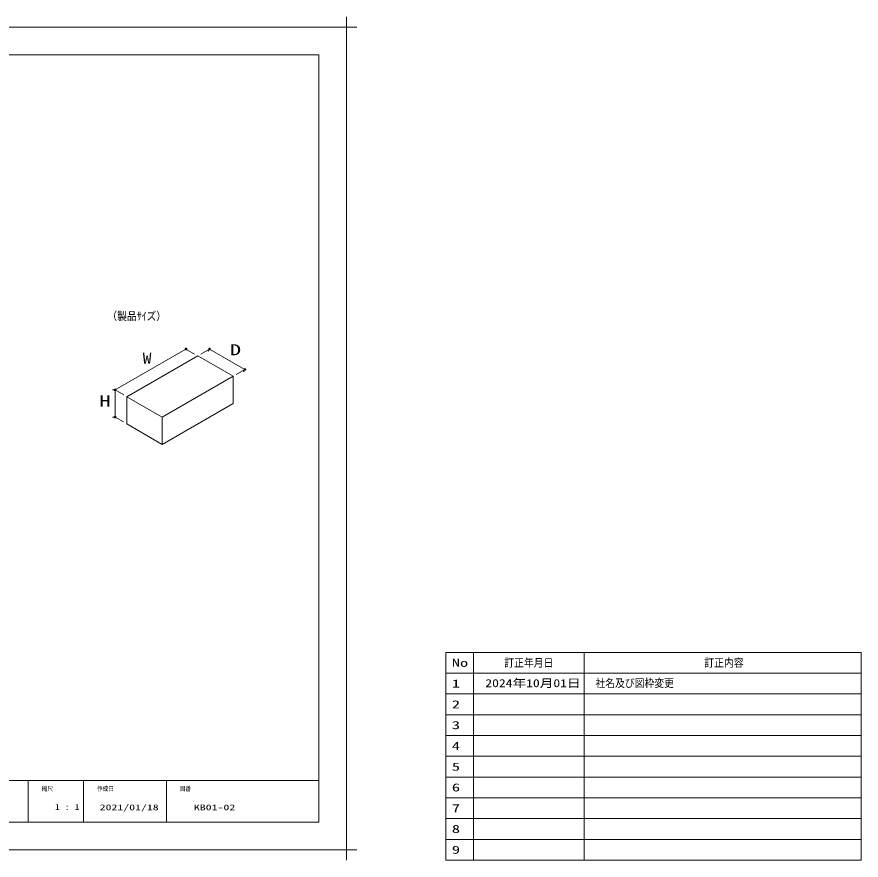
# Model space of a CAD drawing. Units: millimetres on the paper. Extents: x -305 to 305, y -152 to 152.
# Drawn here: x -0.1 to 304.8, y -152.3 to 152.3 of the extents above; entities that cross this region are included whole.
import ezdxf
from ezdxf.enums import TextEntityAlignment as Align

# ---------------------------------------------------------------- set-up
doc = ezdxf.new("R2010")
doc.units = ezdxf.units.MM
for name, color, linetype, lineweight in [('0-0_PV', 7, 'Continuous', 9), ('0-1_0', 7, 'Continuous', 9), ('0-2_1図面枠', 7, 'Continuous', 9), ('0-3_図面枠', 3, 'Continuous', 9), ('0-4_DEFPOINTS', 7, 'Continuous', 9)]:
    doc.layers.add(name, color=color, linetype=linetype, lineweight=lineweight)
doc.styles.add('ＭＳ ゴシック', font='')
doc.styles.get('ＭＳ ゴシック').set_extended_font_data('MS Gothic')

# ---------------------------------------------------------------- blocks, each defined once
blk = doc.blocks.new('_DOTSMALL')
at = {"layer": '0-1_0'}
for p, q in [((0.0746, 0.1), (-0.0746, 0.1)), ((0.1223, -0.0248), (-0.1223, -0.0248))]:
    blk.add_line(p, q, dxfattribs=at)
for points in [[(0.125, 0), (0.124, 0.0157), (0.1211, 0.0311), (0.1162, 0.046), (0.1095, 0.0602), (0.1011, 0.0735), (0.0911, 0.0856), (0.0797, 0.0963), (0.067, 0.1055), (0.0532, 0.1131), (0.0386, 0.1189), (0.0234, 0.1228), (0.0078, 0.1248), (-0.0078, 0.1248), (-0.0234, 0.1228), (-0.0386, 0.1189), (-0.0532, 0.1131), (-0.067, 0.1055), (-0.0797, 0.0963), (-0.0911, 0.0856), (-0.1011, 0.0735), (-0.1095, 0.0602), (-0.1162, 0.046), (-0.1211, 0.0311), (-0.124, 0.0157), (-0.125, 0), (0, 0)], [(-0.125, 0), (-0.124, -0.0157), (-0.1211, -0.0311), (-0.1162, -0.046), (-0.1095, -0.0602), (-0.1011, -0.0735), (-0.0911, -0.0856), (-0.0797, -0.0963), (-0.067, -0.1055), (-0.0532, -0.1131), (-0.0386, -0.1189), (-0.0234, -0.1228), (-0.0078, -0.1248), (0.0078, -0.1248), (0.0234, -0.1228), (0.0386, -0.1189), (0.0532, -0.1131), (0.067, -0.1055), (0.0797, -0.0963), (0.0911, -0.0856), (0.1011, -0.0735), (0.1095, -0.0602), (0.1162, -0.046), (0.1211, -0.0311), (0.124, -0.0157), (0.125, 0), (0, 0)]]:
    blk.add_lwpolyline(points, close=True, dxfattribs=at)
blk = doc.blocks.new('グループ-6')
at = {"layer": '0-2_1図面枠'}
for p, q in [((-4200, 2895), (-4200, 3045)), ((4200, 2895), (4200, 3045)), ((-4275, 2970), (-4125, 2970)), ((4275, 2970), (4125, 2970)), ((-4200, -2895), (-4200, -3045)), ((4200, -2895), (4200, -3045)), ((-4275, -2970), (-4125, -2970)), ((4275, -2970), (4125, -2970))]:
    blk.add_line(p, q, dxfattribs=at)

msp = doc.modelspace()

# ---------------------------------------------------------------- linework, layer by layer
at = {"layer": '0-0_PV'}
for p, q in [((35.4, 17.544), (60.969, 32.306)), ((60.969, 32.306), (64.079, 30.511)), ((69.492, 32.306), (66.296, 30.461)), ((69.242, 31.873), (69, 31.454)), ((82.277, 24.925), (69.492, 32.306)), ((39.662, 15.084), (65.231, 29.846)), ((65.231, 29.846), (78.015, 22.465)), ((82.277, 24.925), (79.08, 23.079)), ((82.027, 24.492), (81.785, 24.073)), ((52.446, 7.703), (78.015, 22.465)), ((78.015, 22.465), (78.015, 12.623)), ((34.9, 17.544), (34.416, 17.544)), ((35.4, 17.544), (35.4, 7.703)), ((35.4, 17.544), (38.51, 15.749)), ((39.662, 15.084), (52.446, 7.703)), ((39.662, 15.084), (39.662, 5.242)), ((52.446, -2.139), (78.015, 12.623)), ((34.9, 7.703), (34.416, 7.703)), ((35.4, 7.703), (38.391, 5.976)), ((52.446, 7.703), (52.446, -2.139)), ((39.662, 5.242), (52.446, -2.139))]:
    msp.add_line(p, q, dxfattribs=at)
at = {"layer": '0-1_0'}
for p, q in [((154.767, -77.252), (154.767, -152.252)), ((154.767, -77.252), (304.767, -77.252)), ((164.767, -77.252), (164.767, -152.252)), ((204.767, -77.252), (204.767, -152.252)), ((304.767, -77.252), (304.767, -152.252)), ((154.767, -84.752), (304.767, -84.752)), ((154.767, -92.252), (304.767, -92.252)), ((154.767, -99.752), (304.767, -99.752)), ((154.767, -107.252), (304.767, -107.252)), ((154.767, -114.752), (304.767, -114.752)), ((3.983, -123.498), (3.983, -138.498)), ((23.983, -123.498), (23.983, -138.498)), ((53.983, -123.498), (53.983, -138.498)), ((154.767, -122.252), (304.767, -122.252)), ((154.767, -129.752), (304.767, -129.752)), ((154.767, -137.252), (304.767, -137.252)), ((154.767, -144.752), (304.767, -144.752)), ((154.767, -152.252), (304.767, -152.252))]:
    msp.add_line(p, q, dxfattribs=at)
at = {"layer": '0-3_図面枠'}
msp.add_line((-291.017, -123.498), (108.983, -123.498), dxfattribs=at)
msp.add_lwpolyline([(-291.017, -138.498), (108.983, -138.498), (108.983, 138.502), (-291.017, 138.502)], close=True, dxfattribs=at)
at = {"layer": '0-4_DEFPOINTS'}
for p, q in [((118.983, 148.502), (-301.017, 148.502)), ((118.983, -148.498), (118.983, 148.502)), ((118.983, -148.498), (-301.017, -148.498))]:
    msp.add_line(p, q, dxfattribs=at)

# ---------------------------------------------------------------- block references
at = {"layer": '0-0_PV', "xscale": 2.32, "yscale": 2.32}
for p, rotation in [((60.969, 32.306), 30), ((69.492, 32.306), 150), ((82.277, 24.925), 330), ((35.4, 17.544), 210), ((35.4, 17.544), 90), ((35.4, 7.703), 270)]:
    msp.add_blockref('_DOTSMALL', p, dxfattribs=dict(at, rotation=rotation))
at = {"layer": '0-2_1図面枠', "xscale": 0.05, "yscale": 0.05}
msp.add_blockref('グループ-6', (-91.017, 0.002), dxfattribs=at)
msp.add_blockref('グループ-6', (-91.017, 0.002), dxfattribs=at)

# ---------------------------------------------------------------- texts
at = {"layer": '0-0_PV', "style": 'ＭＳ ゴシック'}
for s, height, width, p in [('（製品ｻｲズ）', 2.886, 0.9, (32.563, 41.882)), ('D', 4.012, 1.5, (76.804, 28.831)), ('W', 4.012, 1.15, (45.377, 25.778)), ('H', 4.012, 1.5, (29.682, 10.341))]:
    msp.add_text(s, height=height, dxfattribs=dict(at, width=width)).set_placement(p, align=Align.BOTTOM_LEFT)
at = {"layer": '0-2_1図面枠', "style": 'ＭＳ ゴシック'}
for s, height, width, p in [('縮尺', 1.628, 0.9, (8.896, -127.769)), ('作成日', 1.628, 0.9, (28.857, -127.788)), ('図番', 1.628, 0.9, (58.732, -127.759)), ('1 : 1', 2.092, 1.25, (13.65, -134.738)), ('2021/01/18', 2.089, 1.5, (29.822, -134.861)), ('KB01-02', 2.089, 1.5, (63.853, -134.899))]:
    msp.add_text(s, height=height, dxfattribs=dict(at, width=width)).set_placement(p, align=Align.BOTTOM_LEFT)
at = {"layer": '0-3_図面枠', "style": 'ＭＳ ゴシック'}
for s, height, width, p in [('訂正年月日', 2.886, 0.9, (175.924, -83.321)), ('訂正内容', 2.886, 0.9, (248.147, -83.321)), ('No', 2.889, 1.5, (156.995, -83.321)), ('1', 2.889, 1.5, (156.995, -90.821)), ('2024年10月01日', 2.886, 1.25, (169.082, -90.666)), ('社名及び図枠変更', 2.886, 0.9, (208.834, -90.666)), ('2', 2.889, 1.5, (156.995, -98.321)), ('3', 2.889, 1.5, (156.995, -105.821)), ('4', 2.889, 1.5, (156.995, -113.321)), ('5', 2.889, 1.5, (156.995, -120.821)), ('6', 2.889, 1.5, (156.995, -128.321)), ('7', 2.889, 1.5, (156.995, -135.821)), ('8', 2.889, 1.5, (156.995, -143.321)), ('9', 2.889, 1.5, (156.995, -150.821))]:
    msp.add_text(s, height=height, dxfattribs=dict(at, width=width)).set_placement(p, align=Align.BOTTOM_LEFT)

doc.saveas('drawing.dxf')
